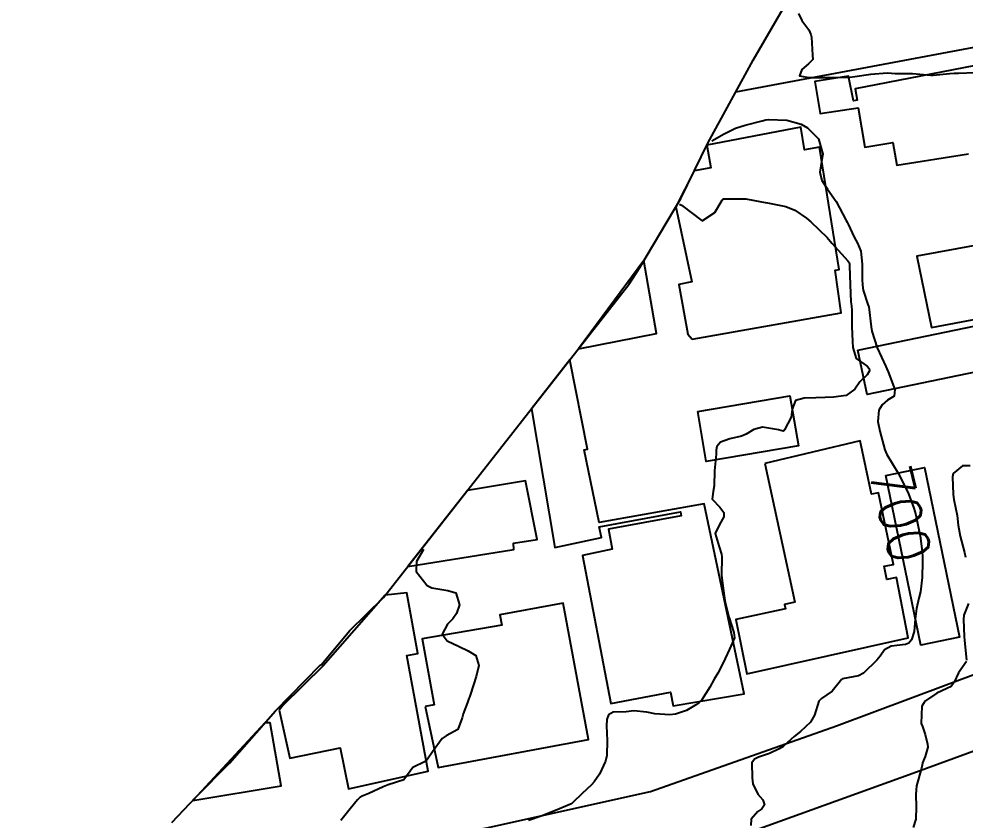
# Model space of a CAD drawing. Header units: metres. Extents: x 298520 to 308411, y 7433745 to 7450750.
# Drawn here: x 300593.3 to 300684.1, y 7447080.1 to 7447157 of the extents above; entities that cross this region are included whole.
import ezdxf
from ezdxf.enums import TextEntityAlignment as Align

# ---------------------------------------------------------------- set-up
doc = ezdxf.new("R2010")
doc.units = ezdxf.units.M
doc.header["$LTSCALE"] = 10
for name, color, linetype in [('Area', 45, 'Continuous'), ('Cotas', 45, 'Continuous'), ('Curvas de Nivel 1m', 11, 'Continuous'), ('Curvas de Nivel 5m', 15, 'Continuous'), ('Edificações', 30, 'Continuous'), ('Vias Primárias', 230, 'Continuous')]:
    doc.layers.add(name, color=color, linetype=linetype)
doc.styles.add('Style-STANDARD', font='STANDARD.shx')

msp = doc.modelspace()

# ---------------------------------------------------------------- linework, layer by layer
at = {"layer": 'Area'}
msp.add_polyline3d([(300607.958, 7447079.851, 702.184), (300610.288, 7447082.282, 702.287), (300613.507, 7447085.56, 708.556), (300617.934, 7447090.586, 706.256), (300622.223, 7447094.951, 709.712), (300622.357, 7447095.033, 709.65), (300625.033, 7447098.239, 708.536), (300628.29, 7447101.446, 705.376), (300651.866, 7447131.506, 701.372), (300652.902, 7447133.127, 701.34), (300656.839, 7447139.761, 708.548), (300659.427, 7447145.075, 704.257), (300663.793, 7447153.034, 707.768), (300666.662, 7447157.983, 698.957)], dxfattribs=at)
at = {"layer": 'Curvas de Nivel 1m', "flags": 128}
for points, elevation in [([(300668.153, 7447157.515), (300668.449, 7447156.824), (300669.127, 7447155.942), (300669.343, 7447155.498), (300669.387, 7447155.23), (300669.504, 7447153.496), (300669.513, 7447153.08), (300669.09, 7447152.659), (300668.476, 7447152.115), (300668.229, 7447151.513), (300668.952, 7447151.382), (300669.072, 7447151.365), (300669.222, 7447151.348), (300671.072, 7447151.375), (300671.176, 7447151.374), (300673.072, 7447151.403), (300673.542, 7447151.453), (300675.076, 7447151.696), (300676.673, 7447151.818), (300677.076, 7447151.762), (300677.412, 7447151.74), (300679.077, 7447151.75), (300680.846, 7447151.592), (300681.075, 7447151.59), (300682.661, 7447151.761), (300683.077, 7447151.77), (300683.521, 7447151.777), (300685.078, 7447151.843)], 699), ([(300656.703, 7447139.21), (300656.925, 7447139.115), (300658.903, 7447137.62), (300660.104, 7447138.419), (300660.818, 7447139.601), (300660.864, 7447139.671), (300660.934, 7447139.7), (300662.815, 7447139.7), (300662.934, 7447139.713), (300663.088, 7447139.731), (300663.911, 7447139.565), (300664.93, 7447139.362), (300665.161, 7447139.316), (300666.925, 7447138.983), (300667.808, 7447138.628), (300668.908, 7447137.866), (300669.342, 7447137.496), (300670.888, 7447136.011), (300671.352, 7447135.475), (300672.866, 7447133.779), (300672.999, 7447133.593), (300673.026, 7447133.458), (300673.029, 7447133.289), (300673.117, 7447131.456), (300673.184, 7447129.822), (300673.225, 7447129.454), (300673.27, 7447128.989), (300673.272, 7447127.453), (300673.33, 7447126.013), (300673.364, 7447125.451), (300673.689, 7447124.382), (300674.745, 7447123.645), (300674.93, 7447123.428), (300674.964, 7447123.203), (300674.734, 7447122.818), (300674.028, 7447122.136), (300673.552, 7447121.447), (300672.707, 7447120.854), (300671.503, 7447120.674), (300670.705, 7447120.661), (300669.811, 7447120.601), (300668.704, 7447120.591), (300667.846, 7447120.374), (300667.549, 7447119.521), (300667.436, 7447118.772), (300666.815, 7447117.529), (300666.751, 7447117.45), (300666.671, 7447117.429), (300666.23, 7447117.534), (300664.675, 7447117.801), (300663.851, 7447117.562), (300663.124, 7447117.115), (300662.663, 7447116.928), (300661.558, 7447116.693), (300660.654, 7447116.345), (300660.299, 7447115.952), (300660.242, 7447115.604), (300660.232, 7447115.199), (300660.083, 7447113.608), (300660.037, 7447112.173), (300659.954, 7447111.61), (300659.869, 7447110.894), (300660.578, 7447110.136), (300660.962, 7447109.596), (300660.977, 7447109.188), (300660.562, 7447108.47), (300660.136, 7447107.606), (300660.534, 7447106.325), (300660.75, 7447105.598), (300660.773, 7447105.345), (300660.766, 7447103.597), (300660.777, 7447103.32), (300660.993, 7447101.595), (300661.099, 7447100.968), (300661.44, 7447099.59), (300661.937, 7447098.086), (300661.984, 7447097.584), (300661.516, 7447096.49), (300661.118, 7447095.593), (300660.886, 7447095.107), (300660.389, 7447094.185), (300660.051, 7447093.605), (300659.619, 7447092.855), (300658.87, 7447091.622), (300658.614, 7447091.371), (300658.356, 7447091.184), (300657.386, 7447090.601), (300656.342, 7447090.261), (300655.8, 7447090.197), (300654.342, 7447090.274), (300653.579, 7447090.447), (300652.346, 7447090.564), (300651.585, 7447090.467), (300650.344, 7447090.437), (300649.89, 7447090.177), (300649.729, 7447089.729), (300649.714, 7447089.117), (300649.778, 7447087.728), (300649.742, 7447086.277), (300649.615, 7447085.73), (300649.029, 7447084.497), (300648.521, 7447083.746), (300648.26, 7447083.472), (300647.377, 7447082.634), (300646.489, 7447081.768), (300646.352, 7447081.658), (300646.24, 7447081.597), (300644.958, 7447081.056), (300644.228, 7447080.774), (300643.529, 7447080.494), (300642.216, 7447080.046)], 701), ([(300684.631, 7447114.082), (300683.877, 7447114.081), (300682.997, 7447113.336), (300682.916, 7447113.039), (300682.991, 7447111.336), (300683.064, 7447110.86), (300683.386, 7447109.332), (300683.488, 7447108.406), (300683.655, 7447107.329), (300684.095, 7447105.759), (300684.184, 7447105.323)], 699), ([(300632.133, 7447106.07), (300631.472, 7447104.91), (300631.426, 7447103.951), (300632.49, 7447102.613), (300632.938, 7447102.384), (300634.485, 7447102.125), (300635.234, 7447101.902), (300635.609, 7447100.756), (300635.307, 7447099.901), (300634.938, 7447099.415), (300634.443, 7447098.887), (300633.932, 7447097.918), (300634.424, 7447097.299), (300635.572, 7447096.742), (300636.41, 7447096.345), (300637.152, 7447095.879), (300637.447, 7447094.928), (300637.182, 7447093.878), (300636.638, 7447092.159), (300636.548, 7447091.887), (300636.498, 7447091.751), (300636.355, 7447091.377), (300635.937, 7447090.296), (300635.847, 7447089.895), (300635.428, 7447088.792), (300634.316, 7447088.175), (300633.935, 7447087.916), (300632.992, 7447086.622), (300632.508, 7447085.937), (300632.415, 7447085.814), (300632.289, 7447085.703), (300631.112, 7447085.12), (300630.263, 7447083.96), (300628.758, 7447083.475), (300628.256, 7447083.267), (300626.873, 7447082.624), (300626.247, 7447082.39), (300626.008, 7447082.25), (300625.808, 7447082.014), (300625.081, 7447081.17), (300624.213, 7447080.03)], 702), ([(300684.468, 7447100.865), (300684.034, 7447099.748), (300683.972, 7447099.325), (300684.05, 7447097.711), (300684.077, 7447097.324), (300684.29, 7447095.436)], 699), ([(300684.266, 7447095.321), (300683.511, 7447094.209), (300683.082, 7447093.333), (300682.799, 7447092.914), (300682.373, 7447092.705), (300681.437, 7447092.279), (300680.355, 7447091.523), (300680.201, 7447091.362), (300679.998, 7447091.014), (300679.932, 7447089.366), (300680.043, 7447089.077), (300680.322, 7447088.286), (300680.536, 7447087.358), (300680.567, 7447087.1), (300680.295, 7447086.174), (300680.058, 7447085.592), (300680.033, 7447085.364), (300679.968, 7447085.053), (300679.473, 7447083.372), (300679.423, 7447082.541), (300679.454, 7447081.372), (300679.421, 7447080.176), (300679.163, 7447079.376)], 699)]:
    msp.add_lwpolyline(points, dxfattribs=dict(at, elevation=elevation))
at = {"layer": 'Curvas de Nivel 5m', "elevation": 700, "flags": 128}
msp.add_lwpolyline([(300659.833, 7447145.28), (300661.006, 7447145.952), (300662.092, 7447146.51), (300663.015, 7447146.799), (300664.654, 7447147.19), (300665.02, 7447147.286), (300665.248, 7447147.32), (300667.02, 7447147.257), (300668.39, 7447146.882), (300669.013, 7447146.546), (300670.052, 7447145.49), (300670.483, 7447143.99), (300670.4, 7447143.486), (300670.181, 7447142.271), (300670.395, 7447141.486), (300670.945, 7447140.652), (300671.747, 7447139.472), (300672.725, 7447137.642), (300672.814, 7447137.461), (300672.901, 7447137.288), (300673.481, 7447136.043), (300673.795, 7447135.446), (300674.123, 7447134.689), (300674.272, 7447133.439), (300674.269, 7447132.011), (300674.285, 7447131.438), (300674.349, 7447130.958), (300674.814, 7447129.566), (300674.871, 7447129.429), (300674.897, 7447129.344), (300675.12, 7447127.427), (300675.189, 7447127.016), (300675.695, 7447125.421), (300676.538, 7447123.62), (300676.623, 7447123.411), (300676.739, 7447123.122), (300677.407, 7447121.403), (300677.34, 7447120.771), (300676.703, 7447120.375), (300676.167, 7447119.946), (300675.853, 7447119.418), (300675.767, 7447118.334), (300675.966, 7447117.417), (300676.448, 7447115.61), (300676.515, 7447115.411), (300676.641, 7447115.182), (300677.723, 7447113.399), (300678.596, 7447111.619), (300678.693, 7447111.389), (300679.22, 7447110.021), (300679.395, 7447109.378), (300679.603, 7447108.415), (300679.828, 7447107.371), (300680.028, 7447105.87), (300680.045, 7447105.367), (300680.039, 7447104.888), (300680.014, 7447103.367), (300679.847, 7447102.005), (300679.696, 7447101.372), (300679.473, 7447100.385), (300679.351, 7447099.377), (300679.24, 7447098.177), (300679.005, 7447097.381), (300678.75, 7447097.064), (300678.426, 7447096.93), (300677.041, 7447096.787), (300676.418, 7447096.412), (300676.001, 7447095.825), (300675.665, 7447095.421), (300674.39, 7447094.178), (300673.911, 7447093.921), (300672.385, 7447093.629), (300672.263, 7447093.583), (300672.17, 7447093.462), (300671.392, 7447092.451), (300670.366, 7447091.768), (300670.111, 7447091.484), (300669.69, 7447090.142), (300669.295, 7447089.496), (300668.324, 7447088.602), (300667.739, 7447088.095), (300667.101, 7447087.522), (300666.674, 7447087.16), (300666.304, 7447086.921), (300665.367, 7447086.474), (300664.291, 7447086.118), (300663.913, 7447085.94), (300663.673, 7447085.566), (300663.702, 7447084.133), (300663.758, 7447083.565), (300664.253, 7447082.584), (300664.71, 7447082.015), (300664.879, 7447081.55), (300664.613, 7447081.179), (300664.233, 7447080.907), (300663.599, 7447080.189), (300663.563, 7447079.567)], dxfattribs=at)
at = {"layer": 'Edificações'}
for points in [[(300686.144, 7447152.695), (300673.574, 7447150.281), (300673.786, 7447149.176), (300673.431, 7447149.107), (300672.933, 7447151.491), (300669.722, 7447150.979), (300670.21, 7447147.895), (300673.874, 7447148.458), (300674.516, 7447144.677), (300677.215, 7447145.136), (300677.584, 7447142.963), (300684.483, 7447144.044)], [(300685.275, 7447135.276), (300679.499, 7447134.197), (300680.922, 7447127.372), (300701.438, 7447131.249)]]:
    msp.add_lwpolyline(points, dxfattribs=at)
for points in [[(300657.928, 7447126.261), (300672.246, 7447128.782), (300671.666, 7447132.882), (300672.035, 7447132.935), (300670.158, 7447144.663), (300668.712, 7447144.431), (300668.364, 7447146.606), (300659.327, 7447144.87), (300659.723, 7447142.704), (300658.133, 7447142.418), (300656.362, 7447138.957), (300657.899, 7447131.762), (300656.648, 7447131.494), (300657.526, 7447126.741)], [(300673.85, 7447125.19), (300686.988, 7447127.9), (300687.866, 7447123.645), (300674.728, 7447120.935)], [(300658.469, 7447119.304), (300667.318, 7447120.807), (300668.14, 7447116.009), (300659.292, 7447114.506)], [(300664.92, 7447114.302), (300667.807, 7447101.009), (300666.795, 7447100.79), (300666.887, 7447100.366), (300662.143, 7447099.335), (300663.182, 7447094.126), (300678.66, 7447097.592), (300677.57, 7447103.372), (300676.618, 7447103.193), (300676.382, 7447104.442), (300677.279, 7447104.611), (300675.838, 7447111.501), (300675.139, 7447111.355), (300674.066, 7447116.486)], [(300676.526, 7447113.159), (300680.251, 7447113.928), (300683.613, 7447097.63), (300679.888, 7447096.862)], [(300618.278, 7447090.623), (300619.294, 7447086.023), (300624.133, 7447087.025), (300624.92, 7447083.078), (300632.6, 7447084.786), (300630.536, 7447095.883), (300631.593, 7447096.08), (300630.528, 7447101.907), (300628.458, 7447101.66), (300622.509, 7447094.901), (300618.629, 7447091.079)], [(300632.312, 7447090.98), (300633.545, 7447085.137), (300647.982, 7447087.812), (300645.551, 7447100.916), (300639.478, 7447099.789), (300639.666, 7447098.78), (300631.994, 7447097.485), (300633.174, 7447091.14)]]:
    msp.add_lwpolyline(points, close=True, dxfattribs=at)
for points, elevation in [([(300647.013, 7447125.319), (300654.5, 7447126.781), (300653.295, 7447133.788)], 702.196), ([(300642.498, 7447119.561), (300644.76, 7447106.241), (300649.22, 7447107.198), (300648.997, 7447108.236), (300656.8, 7447109.667), (300656.87, 7447109.285), (300649.908, 7447108.016), (300650.259, 7447106.093), (300647.418, 7447105.469), (300650.121, 7447091.286), (300655.854, 7447092.379), (300656.106, 7447091.054), (300662.924, 7447092.192), (300659.083, 7447110.434), (300649.004, 7447108.635), (300647.562, 7447115.608), (300647.882, 7447115.675), (300646.176, 7447124.251)], 702.963), ([(300630.624, 7447104.422), (300640.811, 7447106.07), (300640.775, 7447106.665), (300643.039, 7447107.007), (300641.926, 7447112.653), (300636.361, 7447111.736)], 704.979), ([(300609.986, 7447081.966), (300618.465, 7447083.37), (300617.423, 7447089.426), (300616.917, 7447089.432)], 702.274)]:
    msp.add_lwpolyline(points, close=True, dxfattribs=dict(at, elevation=elevation))
at = {"layer": 'Vias Primárias'}
msp.add_lwpolyline([(300831.931, 7447249.95), (300837.62, 7447234.325), (300843.872, 7447216.271, -0.053751), (300846.298, 7447205.718, -0.282688), (300836.641, 7447184.796, -0.111573), (300831.448, 7447182.811), (300751.048, 7447167.176), (300725.448, 7447162.023, 0.138174), (300722.38, 7447160.452, 0.212791), (300718.616, 7447151.637), (300725.059, 7447114.922, -0.096574), (300724.972, 7447110.27, -0.155759), (300721.489, 7447104.194, 0.060839), (300720.574, 7447103.124, -0.159231), (300712.536, 7447096.774), (300679.138, 7447084.566), (300660.941, 7447078.013, -0.032056), (300651.565, 7447075.301, -0.013492), (300641.247, 7447073.311), (300593.289, 7447063.959)], format="xyb", dxfattribs=at)
at = {"layer": 'Vias Primárias', "elevation": 702.112}
msp.add_lwpolyline([(300601.378, 7447072.591), (300638.206, 7447079.352), (300653.936, 7447082.814), (300671.799, 7447089.12), (300689.437, 7447095.707), (300707.73, 7447102.161, 0.189706), (300713.992, 7447107.588, 0.186054), (300715.084, 7447117.142), (300708.915, 7447149.265, 0.108637), (300708.316, 7447150.659, 0.033103), (300705.505, 7447154.074, 0.273826), (300697.095, 7447156.504), (300662.099, 7447149.946)], format="xyb", dxfattribs=at)

# ---------------------------------------------------------------- texts
at = {"layer": 'Cotas', "style": 'Style-STANDARD'}
msp.add_text('700', height=4, rotation=283.93392, dxfattribs=at).set_placement((300677.938, 7447109.493, 700), align=Align.MIDDLE_CENTER)

doc.saveas('drawing.dxf')
